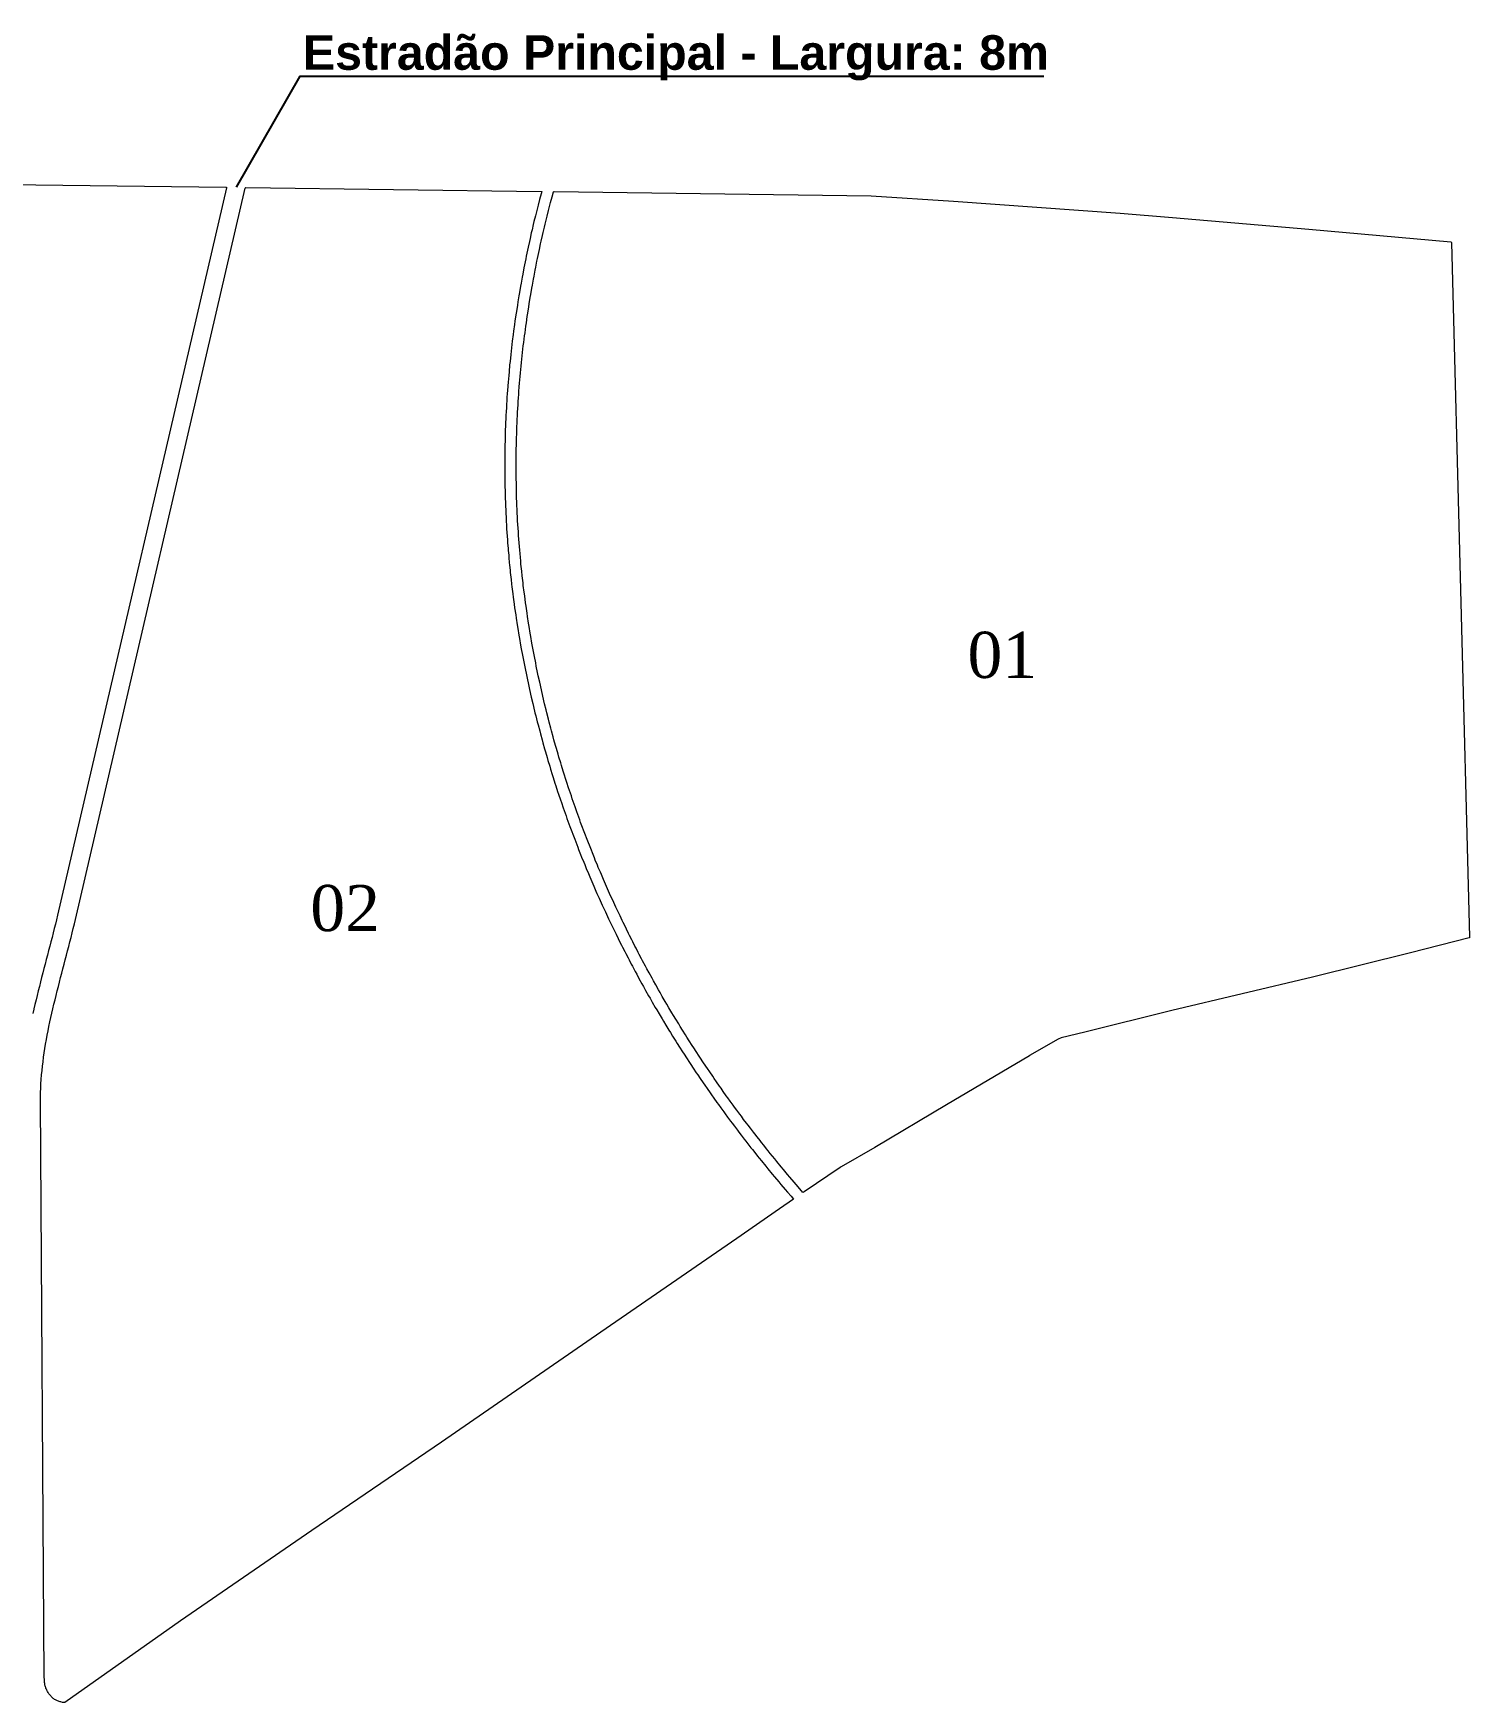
# Model space of a CAD drawing. Extents: x 714962 to 716434, y 7854207 to 7855162.
# Drawn here: x 715811 to 716434, y 7854394 to 7855118 of the extents above; entities that cross this region are included whole.
import ezdxf
from ezdxf.enums import TextEntityAlignment as Align

# ---------------------------------------------------------------- set-up
doc = ezdxf.new("R2010")
doc.units = 0
for name, color, linetype in [('NUMERAÇÕES', 7, 'Continuous'), ('Rede de Energia', 1, 'Continuous'), ('ÁREAS', 7, 'Continuous')]:
    doc.layers.add(name, color=color, linetype=linetype)
doc.layers.add('NUMERAÇÕES DOS TALHÕES', color=7, linetype='Continuous', true_color=0xffffff)
doc.layers.add('TALHÕES', color=3, linetype='Continuous', lineweight=18, true_color=0x00ff00)
doc.styles.add('AREAS', font='times.ttf')
doc.styles.get("Standard").update_dxf_attribs({"font": 'arial.ttf'})

# ---------------------------------------------------------------- blocks, each defined once
blk = doc.blocks.new('area_de_talhao')
at = {"layer": 'NUMERAÇÕES', "linetype": 'Continuous', "style": 'AREAS'}
blk.add_attdef('NRO', text='', height=20, dxfattribs=at).set_placement((0, 6.08), align=Align.CENTER)
at = {"layer": 'ÁREAS', "linetype": 'Continuous', "style": 'AREAS', "flags": 1}
for tag, height, p in [('AREAREAL', 0.001, (0, 0)), ('AREA', 20, (0, -23.92))]:
    blk.add_attdef(tag, text='', height=height, dxfattribs=at).set_placement(p, align=Align.CENTER)

msp = doc.modelspace()

# ---------------------------------------------------------------- linework, layer by layer
msp.add_lwpolyline([(715898.68, 7855051.64), (715926.28, 7855099.79), (716248.92, 7855099.79)])
at = {"layer": 'TALHÕES', "lineweight": 18}
msp.add_lwpolyline([(715611.17, 7855055.12), (715894.1, 7855051.61), (715894.32, 7855051.58), (715894.3, 7855051.36), (715820.99, 7854735.78), (715820.54, 7854733.87), (715820.08, 7854731.96), (715819.61, 7854730.04), (715819.13, 7854728.13), (715818.64, 7854726.21), (715818.15, 7854724.28), (715817.65, 7854722.36), (715817.15, 7854720.43), (715816.65, 7854718.5), (715816.14, 7854716.57), (715815.64, 7854714.63), (715815.13, 7854712.7), (715815.13, 7854712.7), (715814.62, 7854710.76), (715814.62, 7854710.75), (715814.12, 7854708.82), (715814.12, 7854708.81), (715813.62, 7854706.88), (715813.62, 7854706.86), (715813.13, 7854704.93), (715813.13, 7854704.91), (715812.64, 7854702.98), (715812.64, 7854702.96), (715812.16, 7854701.03), (715812.15, 7854701.01), (715811.69, 7854699.07), (715811.68, 7854699.05), (715811.22, 7854697.11), (715811.22, 7854697.09), (715810.77, 7854695.15), (715810.76, 7854695.12), (715810.33, 7854693.18)], dxfattribs=at)
at = {"layer": 'TALHÕES'}
for points in [[(715823.95, 7854394.23), (715823.72, 7854394.24), (715823.24, 7854394.34), (715822.47, 7854394.5), (715822.13, 7854394.58), (715821.77, 7854394.69), (715821.42, 7854394.8), (715821.07, 7854394.93), (715820.73, 7854395.08), (715820.4, 7854395.25), (715820.08, 7854395.43), (715819.76, 7854395.62), (715819.45, 7854395.84), (715819.15, 7854396.06), (715818.86, 7854396.31), (715818.58, 7854396.56), (715818.3, 7854396.83), (715818.04, 7854397.1), (715817.79, 7854397.39), (715817.54, 7854397.69), (715817.31, 7854398), (715817.09, 7854398.32), (715816.88, 7854398.65), (715816.68, 7854398.98), (715816.49, 7854399.32), (715816.32, 7854399.67), (715816.16, 7854400.02), (715816.01, 7854400.37), (715815.88, 7854400.73), (715815.77, 7854401.09), (715815.66, 7854401.46), (715815.57, 7854401.82), (715815.5, 7854402.19), (715815.44, 7854402.55), (715815.4, 7854402.89), (715815.34, 7854403.65), (715815.3, 7854404.38), (715815.28, 7854405.07), (715813.63, 7854655.03), (715813.63, 7854656.94), (715813.67, 7854658.85), (715813.73, 7854660.77), (715813.83, 7854662.68), (715813.95, 7854664.59), (715814.1, 7854666.51), (715814.28, 7854668.42), (715814.48, 7854670.34), (715814.71, 7854672.25), (715814.97, 7854674.17), (715815.24, 7854676.08), (715815.54, 7854678), (715815.85, 7854679.91), (715816.19, 7854681.83), (715816.55, 7854683.75), (715816.92, 7854685.66), (715817.31, 7854687.58), (715817.71, 7854689.5), (715818.13, 7854691.42), (715818.56, 7854693.34), (715819.01, 7854695.26), (715819.46, 7854697.19), (715819.93, 7854699.11), (715820.4, 7854701.03), (715820.88, 7854702.96), (715821.37, 7854704.89), (715821.87, 7854706.81), (715822.37, 7854708.74), (715822.87, 7854710.67), (715823.37, 7854712.61), (715823.88, 7854714.54), (715824.39, 7854716.47), (715824.89, 7854718.41), (715824.89, 7854718.41), (715825.4, 7854720.34), (715825.4, 7854720.35), (715825.9, 7854722.28), (715825.9, 7854722.29), (715826.39, 7854724.22), (715826.4, 7854724.23), (715826.88, 7854726.16), (715826.89, 7854726.18), (715827.37, 7854728.11), (715827.37, 7854728.12), (715827.85, 7854730.05), (715827.85, 7854730.07), (715828.31, 7854732), (715828.32, 7854732.02), (715828.77, 7854733.95), (715828.78, 7854733.96), (715902.47, 7855051.2), (715902.55, 7855051.42), (715902.77, 7855051.44), (716030.88, 7855049.78), (716031.07, 7855049.76), (716030.8, 7855048.74), (716030.12, 7855046.23), (716029.51, 7855043.86), (716029.22, 7855042.69), (716028.62, 7855040.36), (716028.32, 7855039.15), (716027.73, 7855036.71), (716027.45, 7855035.51), (716026.88, 7855033.11), (716026.58, 7855031.86), (716026.03, 7855029.34), (716025.75, 7855028.11), (716025.21, 7855025.63), (716024.92, 7855024.35), (716024.4, 7855021.76), (716024.14, 7855020.48), (716023.62, 7855017.94), (716023.35, 7855016.62), (716022.85, 7855013.95), (716022.61, 7855012.64), (716022.13, 7855010.02), (716021.87, 7855008.66), (716021.42, 7855005.91), (716021.19, 7855004.57), (716020.74, 7855001.87), (716020.51, 7855000.47), (716020.09, 7854997.65), (716019.88, 7854996.27), (716019.47, 7854993.5), (716019.26, 7854992.06), (716018.89, 7854989.16), (716018.7, 7854987.74), (716018.34, 7854984.9), (716018.14, 7854983.42), (716017.82, 7854980.45), (716017.66, 7854978.99), (716017.34, 7854976.07), (716017.18, 7854974.55), (716016.91, 7854971.51), (716016.77, 7854970.01), (716016.51, 7854967.02), (716016.37, 7854965.46), (716016.23, 7854963.35), (716016.16, 7854962.32), (716016.02, 7854960.3), (716015.95, 7854959.3), (716015.81, 7854957.24), (716015.74, 7854956.15), (716015.63, 7854953.98), (716015.58, 7854952.93), (716015.49, 7854950.87), (716015.44, 7854949.84), (716015.34, 7854947.73), (716015.29, 7854946.62), (716015.23, 7854944.4), (716015.21, 7854943.33), (716015.16, 7854941.22), (716015.13, 7854940.17), (716015.08, 7854938.01), (716015.05, 7854936.87), (716015.04, 7854934.61), (716015.04, 7854933.52), (716015.03, 7854931.37), (716015.03, 7854930.29), (716015.02, 7854928.09), (716015.02, 7854926.93), (716015.07, 7854924.65), (716015.09, 7854923.54), (716015.13, 7854921.37), (716015.16, 7854920.29), (716015.2, 7854918.07), (716015.22, 7854916.9), (716015.32, 7854914.64), (716015.37, 7854913.55), (716015.46, 7854911.4), (716015.51, 7854910.32), (716015.6, 7854908.13), (716015.65, 7854906.97), (716015.8, 7854904.75), (716015.87, 7854903.68), (716016.01, 7854901.57), (716016.08, 7854900.51), (716016.22, 7854898.36), (716016.29, 7854897.22), (716016.48, 7854895.05), (716016.57, 7854894), (716016.75, 7854891.93), (716016.85, 7854890.9), (716017.03, 7854888.79), (716017.13, 7854887.67), (716017.36, 7854885.54), (716017.47, 7854884.51), (716017.69, 7854882.48), (716017.8, 7854881.47), (716018.03, 7854879.4), (716018.15, 7854878.31), (716018.55, 7854875.24), (716018.75, 7854873.73), (716019.14, 7854870.72), (716019.34, 7854869.15), (716019.8, 7854866.14), (716020.02, 7854864.67), (716020.47, 7854861.72), (716020.7, 7854860.19), (716021.2, 7854857.25), (716021.45, 7854855.81), (716021.95, 7854852.92), (716022.2, 7854851.43), (716022.75, 7854848.55), (716023.02, 7854847.14), (716023.56, 7854844.32), (716023.84, 7854842.86), (716024.44, 7854840.05), (716024.73, 7854838.68), (716025.31, 7854835.92), (716025.62, 7854834.49), (716026.25, 7854831.75), (716026.56, 7854830.4), (716027.18, 7854827.72), (716027.5, 7854826.32), (716028.17, 7854823.64), (716028.5, 7854822.33), (716029.16, 7854819.7), (716029.5, 7854818.34), (716030.2, 7854815.73), (716030.55, 7854814.44), (716031.24, 7854811.88), (716031.6, 7854810.55), (716032.33, 7854808), (716032.69, 7854806.75), (716033.41, 7854804.24), (716033.78, 7854802.95), (716034.54, 7854800.46), (716034.92, 7854799.23), (716035.66, 7854796.79), (716036.05, 7854795.52), (716036.84, 7854793.09), (716037.23, 7854791.9), (716038, 7854789.52), (716038.4, 7854788.28), (716039.21, 7854785.91), (716039.61, 7854784.75), (716040.4, 7854782.42), (716040.81, 7854781.21), (716041.64, 7854778.9), (716042.05, 7854777.76), (716042.87, 7854775.49), (716043.29, 7854774.32), (716044.14, 7854772.06), (716044.56, 7854770.95), (716045.39, 7854768.73), (716045.82, 7854767.58), (716046.69, 7854765.38), (716047.12, 7854764.3), (716047.97, 7854762.13), (716048.41, 7854761.01), (716049.29, 7854758.86), (716049.73, 7854757.81), (716050.59, 7854755.69), (716051.04, 7854754.6), (716051.94, 7854752.5), (716052.38, 7854751.47), (716053.26, 7854749.41), (716053.71, 7854748.34), (716054.62, 7854746.29), (716055.07, 7854745.28), (716055.96, 7854743.27), (716056.43, 7854742.22), (716057.35, 7854740.22), (716057.8, 7854739.24), (716058.7, 7854737.27), (716059.17, 7854736.25), (716060.1, 7854734.29), (716060.56, 7854733.33), (716061.47, 7854731.41), (716061.95, 7854730.42), (716062.89, 7854728.51), (716063.35, 7854727.57), (716064.27, 7854725.69), (716064.75, 7854724.72), (716065.7, 7854722.85), (716066.16, 7854721.93), (716067.09, 7854720.1), (716067.57, 7854719.15), (716068.53, 7854717.32), (716069, 7854716.42), (716069.94, 7854714.63), (716070.42, 7854713.7), (716071.7, 7854711.34), (716072.32, 7854710.17), (716073.29, 7854708.38), (716074.57, 7854706.06), (716075.2, 7854704.92), (716076.17, 7854703.17), (716077.46, 7854700.9), (716078.1, 7854699.78), (716079.08, 7854698.06), (716080.38, 7854695.84), (716081.02, 7854694.74), (716082, 7854693.06), (716083.31, 7854690.88), (716083.95, 7854689.8), (716084.94, 7854688.15), (716086.26, 7854686.01), (716086.91, 7854684.95), (716087.9, 7854683.33), (716089.22, 7854681.23), (716089.87, 7854680.2), (716090.87, 7854678.61), (716092.19, 7854676.55), (716092.85, 7854675.54), (716093.85, 7854673.98), (716095.18, 7854671.97), (716095.83, 7854670.98), (716096.84, 7854669.45), (716098.16, 7854667.48), (716098.82, 7854666.51), (716099.82, 7854665.02), (716101.15, 7854663.09), (716101.81, 7854662.14), (716102.81, 7854660.67), (716104.14, 7854658.79), (716104.79, 7854657.86), (716105.8, 7854656.43), (716107.12, 7854654.58), (716107.77, 7854653.67), (716108.78, 7854652.27), (716110.09, 7854650.47), (716110.74, 7854649.58), (716111.75, 7854648.21), (716113.06, 7854646.45), (716113.71, 7854645.58), (716114.7, 7854644.24), (716116.01, 7854642.52), (716116.66, 7854641.67), (716117.65, 7854640.36), (716118.95, 7854638.68), (716119.59, 7854637.85), (716120.58, 7854636.57), (716121.87, 7854634.93), (716122.51, 7854634.12), (716123.49, 7854632.88), (716124.77, 7854631.27), (716125.41, 7854630.48), (716126.38, 7854629.26), (716128.28, 7854626.93), (716129.25, 7854625.74), (716131.13, 7854623.46), (716132.09, 7854622.3), (716133.96, 7854620.08), (716134.9, 7854618.95), (716136.75, 7854616.78), (716137.7, 7854615.67), (716139.25, 7854613.88), (716140.34, 7854612.62), (716134.26, 7854608.48), (716134.23, 7854608.45), (716115.69, 7854595.59), (716056.76, 7854554.93), (715987.64, 7854507.26), (715931.3, 7854468.83), (715931.29, 7854468.82), (715874.4, 7854429.69), (715874.36, 7854429.66), (715824.16, 7854394.34), (715823.95, 7854394.23)], [(716036.22, 7855049.65), (716036.3, 7855049.69), (716036.53, 7855049.71), (716174.04, 7855047.93), (716209.8, 7855045.61), (716282.03, 7855040.41), (716304.7, 7855038.41), (716304.72, 7855038.41), (716363.95, 7855033.41), (716425.48, 7855027.92), (716425.72, 7855027.87), (716425.75, 7855027.63), (716433.68, 7854726.24), (716433.66, 7854726.02), (716433.45, 7854725.94), (716407.97, 7854719.43), (716365.55, 7854709), (716304.52, 7854694.43), (716304.49, 7854694.42), (716266.73, 7854685.12), (716256.48, 7854682.61), (716255.17, 7854682.08), (716242.74, 7854674.89), (716242.7, 7854674.87), (716206.71, 7854653.59), (716206.69, 7854653.58), (716175.66, 7854635.09), (716160.96, 7854626.63), (716160.64, 7854626.43), (716144.96, 7854615.76), (716144.74, 7854615.64), (716144.7, 7854615.64), (716144.39, 7854615.58), (716143.03, 7854617.15), (716141.49, 7854618.93), (716140.56, 7854620.02), (716138.72, 7854622.18), (716137.79, 7854623.29), (716135.93, 7854625.5), (716134.99, 7854626.64), (716133.11, 7854628.91), (716132.16, 7854630.08), (716130.27, 7854632.4), (716129.31, 7854633.6), (716128.68, 7854634.4), (716127.41, 7854635.98), (716126.44, 7854637.21), (716125.8, 7854638.02), (716124.52, 7854639.65), (716123.55, 7854640.91), (716122.91, 7854641.74), (716121.62, 7854643.4), (716120.64, 7854644.69), (716119.99, 7854645.54), (716118.7, 7854647.25), (716117.72, 7854648.57), (716117.07, 7854649.44), (716115.77, 7854651.18), (716114.78, 7854652.53), (716114.13, 7854653.42), (716112.82, 7854655.21), (716111.84, 7854656.59), (716111.18, 7854657.5), (716109.87, 7854659.32), (716108.88, 7854660.73), (716108.23, 7854661.66), (716106.92, 7854663.53), (716105.92, 7854664.97), (716105.27, 7854665.92), (716103.96, 7854667.83), (716102.96, 7854669.3), (716102.31, 7854670.28), (716101, 7854672.22), (716100.01, 7854673.73), (716099.35, 7854674.72), (716098.04, 7854676.71), (716097.05, 7854678.25), (716096.4, 7854679.26), (716095.09, 7854681.29), (716094.1, 7854682.86), (716093.45, 7854683.9), (716092.15, 7854685.97), (716091.17, 7854687.57), (716090.52, 7854688.62), (716089.22, 7854690.74), (716088.24, 7854692.37), (716087.6, 7854693.45), (716086.3, 7854695.6), (716085.33, 7854697.27), (716084.69, 7854698.36), (716083.41, 7854700.56), (716082.44, 7854702.26), (716081.81, 7854703.37), (716080.53, 7854705.61), (716079.58, 7854707.34), (716078.94, 7854708.49), (716077.68, 7854710.77), (716076.73, 7854712.54), (716076.1, 7854713.71), (716074.84, 7854716.04), (716074.37, 7854716.95), (716073.43, 7854718.74), (716072.96, 7854719.64), (716072.02, 7854721.44), (716071.55, 7854722.36), (716070.62, 7854724.19), (716070.16, 7854725.11), (716069.22, 7854726.95), (716068.76, 7854727.89), (716067.83, 7854729.77), (716067.37, 7854730.71), (716066.45, 7854732.59), (716065.99, 7854733.56), (716065.07, 7854735.48), (716064.62, 7854736.44), (716063.7, 7854738.37), (716063.25, 7854739.36), (716062.34, 7854741.32), (716061.89, 7854742.31), (716060.98, 7854744.28), (716060.53, 7854745.29), (716059.64, 7854747.31), (716059.19, 7854748.31), (716058.3, 7854750.33), (716057.86, 7854751.37), (716056.98, 7854753.43), (716056.54, 7854754.46), (716055.65, 7854756.53), (716055.22, 7854757.59), (716054.35, 7854759.7), (716053.92, 7854760.76), (716053.05, 7854762.88), (716052.62, 7854763.97), (716051.77, 7854766.13), (716051.34, 7854767.21), (716050.49, 7854769.38), (716050.07, 7854770.49), (716049.24, 7854772.71), (716048.82, 7854773.82), (716047.98, 7854776.04), (716047.57, 7854777.18), (716046.76, 7854779.45), (716046.35, 7854780.59), (716045.53, 7854782.87), (716045.13, 7854784.04), (716044.34, 7854786.36), (716043.94, 7854787.53), (716043.14, 7854789.86), (716042.75, 7854791.06), (716041.98, 7854793.44), (716041.6, 7854794.64), (716040.82, 7854797.03), (716040.45, 7854798.25), (716039.7, 7854800.7), (716039.32, 7854801.92), (716038.58, 7854804.37), (716038.21, 7854805.63), (716037.49, 7854808.13), (716037.13, 7854809.38), (716036.41, 7854811.89), (716036.07, 7854813.18), (716035.38, 7854815.74), (716035.03, 7854817.02), (716034.34, 7854819.6), (716034.01, 7854820.92), (716033.35, 7854823.54), (716033.02, 7854824.86), (716032.36, 7854827.49), (716032.05, 7854828.84), (716031.43, 7854831.53), (716031.12, 7854832.88), (716030.5, 7854835.57), (716030.2, 7854836.96), (716029.62, 7854839.71), (716029.33, 7854841.09), (716028.75, 7854843.85), (716028.47, 7854845.26), (716027.93, 7854848.08), (716027.66, 7854849.49), (716027.12, 7854852.32), (716026.87, 7854853.77), (716026.38, 7854856.65), (716026.13, 7854858.09), (716025.63, 7854860.99), (716025.41, 7854862.47), (716024.96, 7854865.42), (716024.74, 7854866.89), (716024.29, 7854869.85), (716024.1, 7854871.36), (716023.7, 7854874.38), (716023.51, 7854875.88), (716023.11, 7854878.91), (716023, 7854879.95), (716022.77, 7854882.01), (716022.66, 7854883.03), (716022.44, 7854885.05), (716022.33, 7854886.08), (716022.1, 7854888.16), (716022.01, 7854889.22), (716021.83, 7854891.33), (716021.74, 7854892.37), (716021.55, 7854894.43), (716021.46, 7854895.49), (716021.28, 7854897.61), (716021.21, 7854898.69), (716021.06, 7854900.84), (716021, 7854901.9), (716020.86, 7854904), (716020.79, 7854905.08), (716020.65, 7854907.24), (716020.6, 7854908.35), (716020.5, 7854910.54), (716020.46, 7854911.61), (716020.36, 7854913.76), (716020.32, 7854914.86), (716020.22, 7854917.06), (716020.2, 7854918.18), (716020.15, 7854920.39), (716020.13, 7854921.48), (716020.09, 7854923.64), (716020.07, 7854924.75), (716020.02, 7854926.98), (716020.02, 7854928.08), (716020.03, 7854930.28), (716020.03, 7854931.35), (716020.04, 7854933.5), (716020.04, 7854934.6), (716020.05, 7854936.8), (716020.07, 7854937.89), (716020.13, 7854940.04), (716020.15, 7854941.1), (716020.21, 7854943.2), (716020.23, 7854944.28), (716020.29, 7854946.44), (716020.34, 7854947.5), (716020.43, 7854949.6), (716020.48, 7854950.64), (716020.58, 7854952.7), (716020.63, 7854953.75), (716020.73, 7854955.86), (716020.8, 7854956.9), (716020.94, 7854958.96), (716021.01, 7854959.96), (716021.14, 7854961.98), (716021.21, 7854963.01), (716021.35, 7854965.07), (716021.49, 7854966.58), (716021.75, 7854969.57), (716021.89, 7854971.06), (716022.15, 7854974.06), (716022.31, 7854975.53), (716022.63, 7854978.45), (716022.79, 7854979.91), (716023.11, 7854982.83), (716023.29, 7854984.26), (716023.66, 7854987.1), (716023.84, 7854988.52), (716024.21, 7854991.37), (716024.42, 7854992.77), (716024.83, 7854995.54), (716025.03, 7854996.92), (716025.45, 7854999.69), (716025.67, 7855001.05), (716026.12, 7855003.74), (716026.35, 7855005.09), (716026.8, 7855007.79), (716027.04, 7855009.11), (716027.53, 7855011.73), (716027.77, 7855013.04), (716028.26, 7855015.66), (716028.52, 7855016.94), (716029.04, 7855019.49), (716029.3, 7855020.76), (716029.81, 7855023.31), (716030.09, 7855024.55), (716030.63, 7855027.03), (716030.91, 7855028.26), (716031.46, 7855030.74), (716031.74, 7855031.95), (716032.31, 7855034.35), (716032.6, 7855035.55), (716033.17, 7855037.96), (716033.47, 7855039.13), (716034.06, 7855041.46), (716034.36, 7855042.62), (716034.95, 7855044.96), (716035.62, 7855047.43), (716036.22, 7855049.65)]]:
    msp.add_lwpolyline(points, close=True, dxfattribs=at)

# ---------------------------------------------------------------- block references
at = {"layer": 'NUMERAÇÕES DOS TALHÕES'}
ref = msp.add_blockref('area_de_talhao', (716230.93, 7854832.66), dxfattribs=at)
ref.add_attrib('NRO', '01', dxfattribs={"layer": 'NUMERAÇÕES', "height": 20, "style": 'AREAS'}).set_placement((716230.93, 7854838.74), align=Align.CENTER)
ref = msp.add_blockref('area_de_talhao', (715945.81, 7854722.82), dxfattribs=at)
ref.add_attrib('NRO', '02', dxfattribs={"layer": 'NUMERAÇÕES', "height": 20, "style": 'AREAS'}).set_placement((715945.81, 7854728.9), align=Align.CENTER)

# ---------------------------------------------------------------- texts
at = {"layer": 'Rede de Energia', "insert": (715927.48, 7855117.55), "char_height": 15, "attachment_point": 1}
msp.add_mtext_dynamic_manual_height_columns('{\\fArial|b1|i0|c0|p34;\\C7;Estradão Principal - Largura: 8m}', width=470.72, gutter_width=12.5, heights=[0], dxfattribs=at)

doc.saveas('drawing.dxf')
